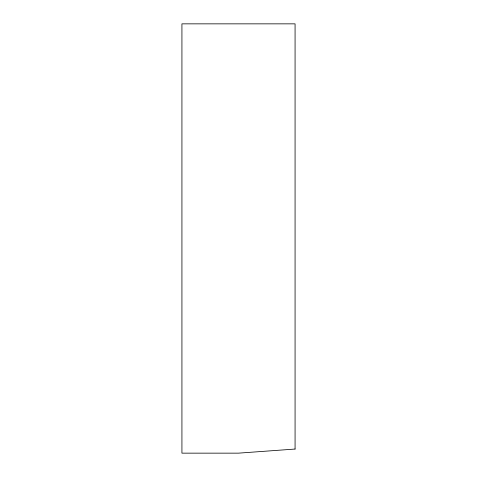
<?xml version="1.0" encoding="UTF-8"?>
<svg xmlns="http://www.w3.org/2000/svg" width="477" height="477" viewBox="0 0 477 477"><rect width="100%" height="100%" fill="white"/><g stroke="black" fill="none" stroke-linecap="round" stroke-linejoin="round"><path stroke-width="0.72" d="M295.072 449.054L238.5 453.15L181.928 453.15L181.928 23.85L295.072 23.85L295.072 449.054"/></g></svg>
